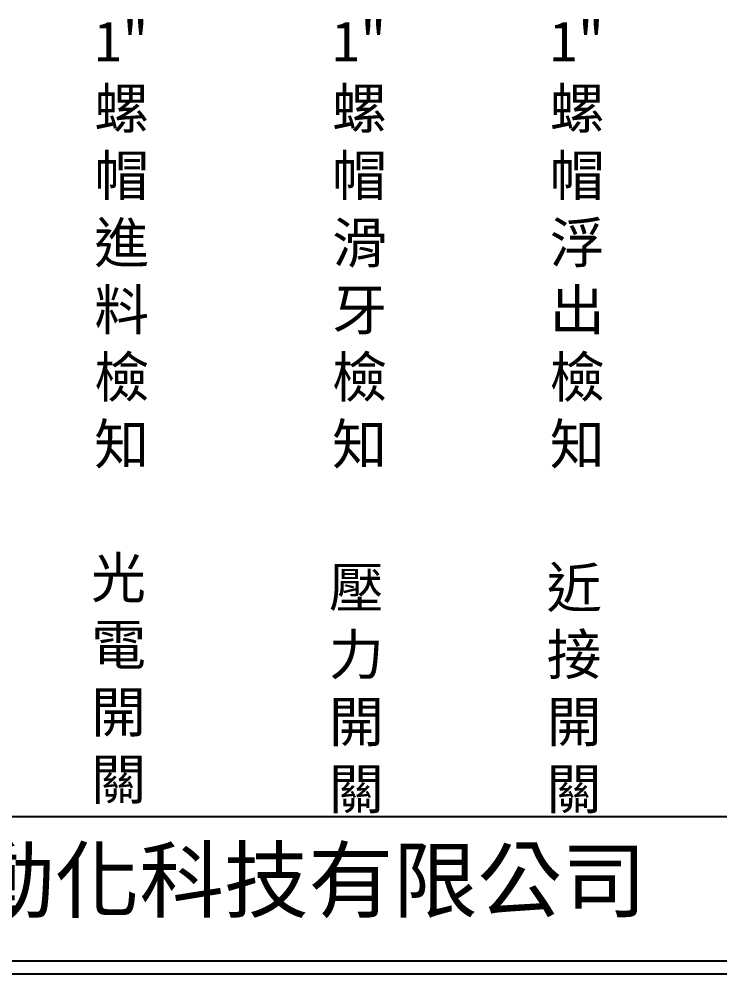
# Model space of a CAD drawing. Extents: x 325 to 612, y 3 to 207.
# Drawn here: x 393.2 to 461.1, y 3 to 95.4 of the extents above; entities that cross this region are included whole.
import ezdxf

# ---------------------------------------------------------------- set-up
doc = ezdxf.new("R2010")
doc.units = 0
doc.layers.add('圖框層', color=7, linetype='CONTINUOUS')
doc.layers.add('標尺寸層', color=3, linetype='CONTINUOUS')
doc.styles.add('CNS', font='romanc.shx', dxfattribs={"bigfont": 'chineset.shx'})
doc.styles.add('STSL', font='KAIU.TTF')

msp = doc.modelspace()

# ---------------------------------------------------------------- linework, layer by layer
at = {"layer": '圖框層', "color": 7}
for p, q in [((326.569, 18.25), (611.07, 18.25)), ((326.569, 4.25), (611.07, 4.25)), ((325.319, 3), (612.319, 3))]:
    msp.add_line(p, q, dxfattribs=at)

# ---------------------------------------------------------------- texts
at = {"layer": '圖框層', "color": 4, "style": 'STSL'}
msp.add_text('泓陞自動化科技有限公司', height=6, dxfattribs=at).set_placement((363.923, 9.076))
at = {"layer": '標尺寸層', "color": 7, "char_height": 3.9, "width": 4.96081, "attachment_point": 5, "style": 'CNS'}
for s, insert in [('{\\fDFKai-SB|b0|i0|c136|p65;\\H1x;1"\\H1x;\\P螺帽進料檢知}', (403.121, 73.584)), ('{\\fDFKai-SB|b0|i0|c136|p65;\\H1x;1\\H1x;"\\P螺帽滑牙檢知}', (426.153, 73.584)), ('{\\fDFKai-SB|b0|i0|c136|p65;\\H1x;1\\H1x;"\\P螺帽浮出檢知}', (447.234, 73.584)), ('{\\fDFKai-SB|b0|i0|c136|p65;光電開關}', (402.816, 31.379)), ('{\\fDFKai-SB|b0|i0|c136|p65;壓力開關}', (425.851, 30.447)), ('{\\fDFKai-SB|b0|i0|c136|p65;近接開關}', (446.932, 30.447))]:
    msp.add_mtext(s, dxfattribs=dict(at, insert=insert))

doc.saveas('drawing.dxf')
